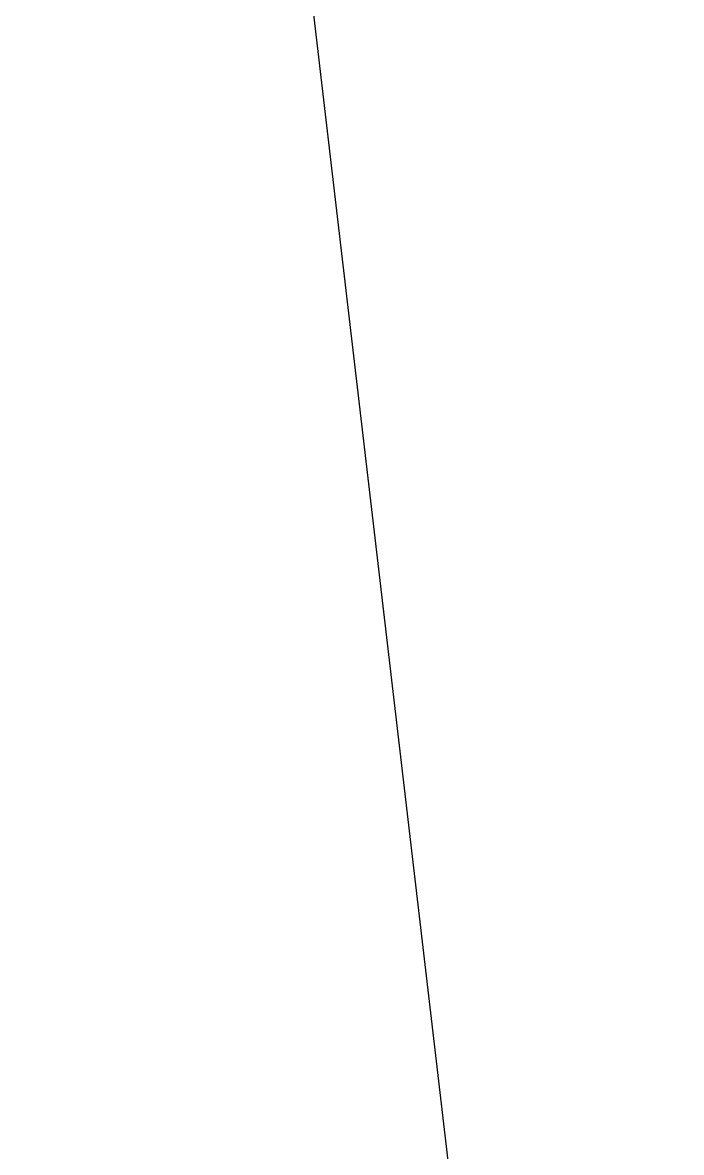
# Model space of a CAD drawing. Header units: millimetres. Extents: x 0 to 1818, y -1116 to 847.
# Drawn here: x 588.0747 to 588.226, y 479.348 to 479.6074 of the extents above; entities that cross this region are included whole.
import ezdxf

# ---------------------------------------------------------------- set-up
doc = ezdxf.new("R2010")
doc.units = ezdxf.units.MM
doc.layers.add('Blocks', color=7, linetype='Continuous')
doc.layers.add('Blocks$Inner', color=7, linetype='Continuous', lineweight=25, true_color=0x007f00)

# ---------------------------------------------------------------- blocks, each defined once
blk = doc.blocks.new('Series 7 3217 Office Chair Front')
at = {"layer": 'Blocks$Inner'}
blk.add_lwpolyline([(427.97009, 444.94903), (564.58713, 432.75712), (570.78677, 433.19521), (575.9541, 435.19645), (580.41108, 438.63829), (584.29791, 443.61766), (587.64407, 450.49541), (589.48625, 458.02924), (589.81062, 463.67153), (589.40822, 468.80487), (588.12516, 479.74912)], dxfattribs=at)
for points, knots in [([(614.35683, 528.3915), (612.38852, 528.96034), (609.49103, 529.2934), (603.11333, 528.81476), (596.56227, 527.40048), (590.50212, 525.60118), (583.91598, 523.528), (576.3091, 521.26421), (568.2727, 518.92427), (561.82681, 517.05732), (554.7898, 515.00114), (547.31245, 512.59879), (539.27502, 509.71694), (530.87476, 506.37732), (522.28223, 502.78094), (510.47579, 497.85841), (498.48769, 492.91906), (485.87571, 489.00408), (473.04452, 485.65884), (459.78855, 483.0167), (446.25634, 481.21528), (432.47912, 479.87983), (419.22741, 479.14313), (409.35915, 478.92912), (406.50529, 478.88823)], [25.318097, 25.318097, 25.318097, 25.318097, 25.3597637, 25.4014303, 25.443097, 25.4639303, 25.4847637, 25.5264303, 25.5472637, 25.568097, 25.5889303, 25.6097637, 25.630597, 25.6514303, 25.6722637, 25.693097, 25.7347637, 25.755597, 25.7764303, 25.818097, 25.8389303, 25.8597637, 25.9014303, 25.9183484, 25.9183484, 25.9183484, 25.9183484]), ([(621.08607, 525.02842), (620.0408, 525.18277), (617.18248, 525.28825), (611.23, 524.61046), (603.94415, 522.93866), (596.60989, 520.42665), (589.9323, 518.0452), (584.53369, 516.18403), (578.82313, 514.30793), (572.92433, 512.38271), (566.71085, 510.36109), (559.9537, 508.20535), (552.75655, 505.84168), (542.60758, 502.17966), (529.21896, 496.71054), (515.09798, 490.7692), (503.67465, 486.25127), (494.78418, 483.1309), (485.72067, 480.45725), (476.57129, 478.12148), (467.24224, 476.05836), (457.72241, 474.31047), (448.16685, 472.94731), (435.37501, 471.57459), (421.37676, 470.62619), (410.65065, 470.33407), (406.50529, 470.26688)], [0, 0, 0, 0, 0.0384615, 0.0769231, 0.1153846, 0.1538462, 0.1730769, 0.1923077, 0.2115385, 0.2307692, 0.25, 0.2692308, 0.2884615, 0.3076923, 0.3461538, 0.3846154, 0.4038462, 0.4230769, 0.4423077, 0.4615385, 0.4807692, 0.5, 0.5192308, 0.5384615, 0.5769231, 0.601105, 0.601105, 0.601105, 0.601105])]:
    blk.add_open_spline(points, degree=3, knots=knots, dxfattribs=at)

msp = doc.modelspace()

# ---------------------------------------------------------------- block references
at = {"layer": 'Blocks'}
msp.add_blockref('Series 7 3217 Office Chair Front', (0, 0), dxfattribs=at)

doc.saveas('drawing.dxf')
